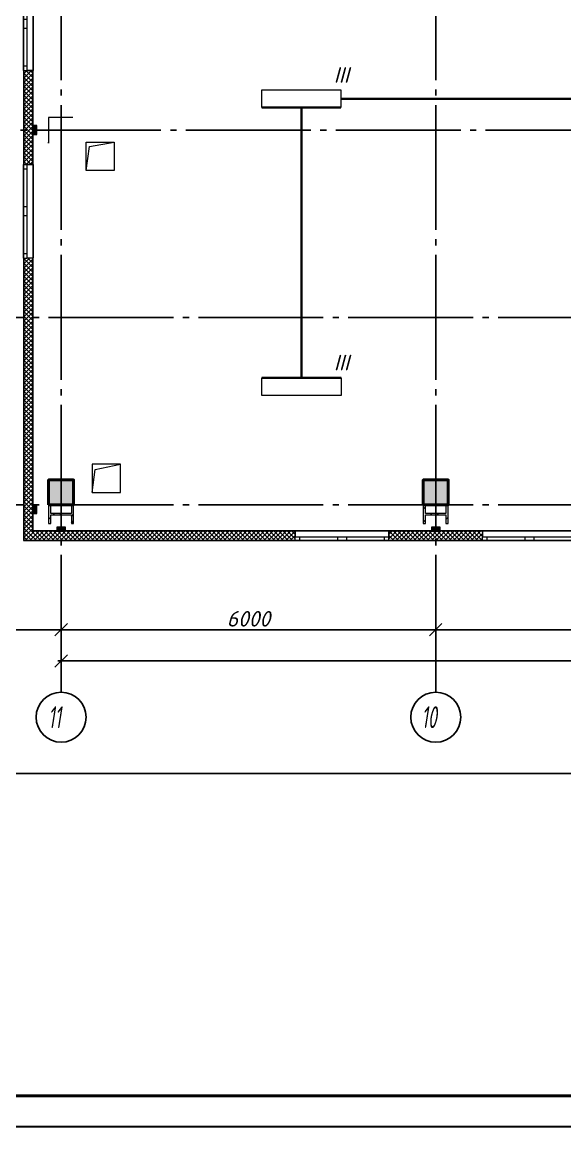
# Model space of a CAD drawing. Header units: millimetres. Extents: x 0 to 1093, y 0 to 420.
# Drawn here: x 91.9 to 178.9, y 0 to 176.9 of the extents above; entities that cross this region are included whole.
import ezdxf

# ---------------------------------------------------------------- set-up
doc = ezdxf.new("R2010")
doc.units = ezdxf.units.MM
doc.linetypes.add('ГОСТ 2.303 5', pattern=[24, 20, -1.5, 1, -1.5])
doc.linetypes.add('СПКБ-0000-000-АР#006$0$Achse', pattern=[2300, 0, -800, 1500, 0])
for name, color, linetype in [('Viewport1ForCustomObjects_0', 7, 'Continuous'), ('Viewport2ForCustomObjects_0', 7, 'Continuous'), ('Рамка', 7, 'Continuous'), ('СПКБ-0000-000-АР#006$0$Колонны новые', 7, 'Continuous'), ('СПКБ-0000-000-АР#006$0$Колонны существующие', 7, 'Continuous'), ('СПКБ-0000-000-АР#006$0$Окна ArchiCAD', 7, 'Continuous'), ('СПКБ-0000-000-АР#006$0$Перекрытие новые', 7, 'Continuous'), ('СПКБ-0000-000-АР#006$0$Стены', 7, 'Continuous'), ('СПКБ-0000-000-АР#006$0$Фахверк', 7, 'Continuous'), ('Строительные оси', 7, 'Continuous'), ('ЭО_РАБОЧЕЕ ОСВЕЩЕНИЕ', 7, 'Continuous')]:
    doc.layers.add(name, color=color, linetype=linetype)
for name, color, linetype, lineweight, true_color in [('СПКБ-0000-000-АР#006$0$Колонны новые_Ном._пера__108', 7, 'Continuous', 13, 0xfd8379), ('СПКБ-0000-000-АР#006$0$Колонны существующие_Ном._пера__102', 7, 'Continuous', 13, 0xcccccc), ('СПКБ-0000-000-АР#006$0$Окна ArchiCAD_Ном._пера__68', 7, 'Continuous', 20, 0xfd4435), ('СПКБ-0000-000-АР#006$0$Перекрытие новые_Ном._пера__161', 7, 'Continuous', 13, 0xe11606), ('СПКБ-0000-000-АР#006$0$Стены_Ном._пера__68', 7, 'Continuous', 20, 0xfd4435), ('СПКБ-0000-000-АР#006$0$Фахверк_Ном._пера__102', 7, 'Continuous', 13, 0xcccccc)]:
    doc.layers.add(name, color=color, linetype=linetype, lineweight=lineweight, true_color=true_color)
for name, color, linetype, lineweight in [('СПКБ-0000-000-АР#006$0$Колонны новые_Ном._пера__20', 1, 'Continuous', 20), ('СПКБ-0000-000-АР#006$0$Колонны существующие_Ном._пера__141', 7, 'Continuous', 50), ('СПКБ-0000-000-АР#006$0$Колонны существующие_Ном._пера__2', 8, 'Continuous', 15), ('СПКБ-0000-000-АР#006$0$Окна ArchiCAD_Ном._пера__6', 5, 'Continuous', 9), ('СПКБ-0000-000-АР#006$0$Фахверк_Ном._пера__1', 7, 'Continuous', 13), ('СПКБ-0000-000-АР#006$0$Шахты ОВ_Ном._пера__1', 7, 'Continuous', 13)]:
    doc.layers.add(name, color=color, linetype=linetype, lineweight=lineweight)
doc.styles.add('2.5', font='isocpeui.ttf')
doc.styles.add('CustomTextStyle16', font='isocpeui.ttf', dxfattribs={"width": 0.592798, "height": 3.5})
doc.styles.add('CustomTextStyle17', font='isocpeui.ttf', dxfattribs={"width": 0.592798, "height": 3.5})
doc.dimstyles.new('ISO-100', dxfattribs={"dimtxt": 2.5, "dimasz": 2, "dimexe": 0.5, "dimexo": 0.5, "dimgap": 0.5, "dimtad": 1, "dimdec": 0, "dimlfac": 100, "dimzin": 0, "dimdsep": 46, "dimtxsty": '2.5', "dimblk": 'OBLIQUE', "dimcen": 0, "dimdle": 0.5, "dimclrd": 3, "dimclre": 3, "dimadec": 0, "dimazin": 0, "dimtfac": 1, "dimtdec": 0, "dimtmove": 0, "dimatfit": 1, "dimfxl": 1, "dimtolj": 1, "dimtzin": 0, "dimlwd": -1, "dimarcsym": 0})
pattern_1 = [(45, (0, 0), (-35.35534, 35.35534), []), (135, (0, 0), (35.35534, 35.35534), [])]
pattern_2 = [(45, (0, 0), (-159.099, 159.099), []), (45, (-53.03, 53.03), (-159.099, 159.099), [])]

# ---------------------------------------------------------------- blocks, each defined once
blk = doc.blocks.new('_Oblique')
at = {"color": 0, "linetype": 'ByBlock', "lineweight": -2}
blk.add_line((-0.5, -0.5), (0.5, 0.5), dxfattribs=at)
blk = doc.blocks.new('*D341')
at = {"layer": 'Defpoints', "color": 0, "ltscale": 100, "transparency": 16777216}
for p in [(158.19, 79.59), (98.19, 69.59), (158.19, 69.59)]:
    blk.add_point(p, dxfattribs=at)
at = {"layer": 'Строительные оси', "color": 3, "lineweight": -2, "ltscale": 100, "transparency": 16777216}
for p, q in [((98.19, 70.09), (98.19, 80.09)), ((158.19, 70.09), (158.19, 80.09))]:
    blk.add_line(p, q, dxfattribs=at)
at = {"layer": 'Строительные оси', "color": 3, "ltscale": 100, "transparency": 16777216}
blk.add_line((97.69, 79.59), (158.69, 79.59), dxfattribs=at)
at = {"layer": 'Строительные оси', "color": 3, "ltscale": 100, "transparency": 16777216, "xscale": 2, "yscale": 2, "zscale": 2, "rotation": 180}
blk.add_blockref('_Oblique', (98.19, 79.59), dxfattribs=at)
at = {"layer": 'Строительные оси', "color": 3, "ltscale": 100, "transparency": 16777216, "xscale": 2, "yscale": 2, "zscale": 2}
blk.add_blockref('_Oblique', (158.19, 79.59), dxfattribs=at)
at = {"layer": 'Строительные оси', "color": 0, "ltscale": 100, "transparency": 16777216, "insert": (128.19, 81.34), "char_height": 2.5, "attachment_point": 5, "style": '2.5'}
blk.add_mtext('\\A1;6000', dxfattribs=at)
blk = doc.blocks.new('*D342')
at = {"layer": 'Defpoints', "color": 0, "ltscale": 100, "transparency": 16777216}
for p in [(218.19, 79.59), (158.19, 69.59), (218.19, 69.59)]:
    blk.add_point(p, dxfattribs=at)
at = {"layer": 'Строительные оси', "color": 3, "lineweight": -2, "ltscale": 100, "transparency": 16777216}
for p, q in [((158.19, 70.09), (158.19, 80.09)), ((218.19, 70.09), (218.19, 80.09))]:
    blk.add_line(p, q, dxfattribs=at)
at = {"layer": 'Строительные оси', "color": 3, "ltscale": 100, "transparency": 16777216}
blk.add_line((157.69, 79.59), (218.69, 79.59), dxfattribs=at)
at = {"layer": 'Строительные оси', "color": 3, "ltscale": 100, "transparency": 16777216, "xscale": 2, "yscale": 2, "zscale": 2, "rotation": 180}
blk.add_blockref('_Oblique', (158.19, 79.59), dxfattribs=at)
at = {"layer": 'Строительные оси', "color": 3, "ltscale": 100, "transparency": 16777216, "xscale": 2, "yscale": 2, "zscale": 2}
blk.add_blockref('_Oblique', (218.19, 79.59), dxfattribs=at)
at = {"layer": 'Строительные оси', "color": 0, "ltscale": 100, "transparency": 16777216, "insert": (188.19, 81.34), "char_height": 2.5, "attachment_point": 5, "style": '2.5'}
blk.add_mtext('\\A1;6000', dxfattribs=at)
blk = doc.blocks.new('*D350')
at = {"layer": 'Defpoints', "color": 0, "ltscale": 100, "transparency": 16777216}
for p in [(584.19, 74.59), (98.19, 69.59), (584.19, 69.59)]:
    blk.add_point(p, dxfattribs=at)
at = {"layer": 'Строительные оси', "color": 3, "ltscale": 100, "transparency": 16777216}
blk.add_line((97.69, 74.59), (584.69, 74.59), dxfattribs=at)
at = {"layer": 'Строительные оси', "color": 3, "lineweight": -2, "ltscale": 100, "transparency": 16777216}
for p, q in [((98.19, 70.09), (98.19, 75.09)), ((584.19, 70.09), (584.19, 75.09))]:
    blk.add_line(p, q, dxfattribs=at)
at = {"layer": 'Строительные оси', "color": 3, "ltscale": 100, "transparency": 16777216, "xscale": 2, "yscale": 2, "zscale": 2, "rotation": 180}
blk.add_blockref('_Oblique', (98.19, 74.59), dxfattribs=at)
at = {"layer": 'Строительные оси', "color": 3, "ltscale": 100, "transparency": 16777216, "xscale": 2, "yscale": 2, "zscale": 2}
blk.add_blockref('_Oblique', (584.19, 74.59), dxfattribs=at)
at = {"layer": 'Строительные оси', "color": 0, "ltscale": 100, "transparency": 16777216, "insert": (348.08, 76.34), "char_height": 2.5, "attachment_point": 5, "style": '2.5'}
blk.add_mtext('\\A1;48600', dxfattribs=at)
blk = doc.blocks.new('*D361')
at = {"layer": 'Defpoints', "color": 0, "ltscale": 100, "transparency": 16777216}
for p in [(64.19, 79.59), (64.19, 69.59), (98.19, 69.59)]:
    blk.add_point(p, dxfattribs=at)
at = {"layer": 'Строительные оси', "color": 3, "lineweight": -2, "ltscale": 100, "transparency": 16777216}
for p, q in [((64.19, 70.09), (64.19, 80.09)), ((98.19, 70.09), (98.19, 80.09))]:
    blk.add_line(p, q, dxfattribs=at)
at = {"layer": 'Строительные оси', "color": 3, "ltscale": 100, "transparency": 16777216}
blk.add_line((98.69, 79.59), (63.69, 79.59), dxfattribs=at)
at = {"layer": 'Строительные оси', "color": 3, "ltscale": 100, "transparency": 16777216, "xscale": 2, "yscale": 2, "zscale": 2, "rotation": 180}
blk.add_blockref('_Oblique', (64.19, 79.59), dxfattribs=at)
at = {"layer": 'Строительные оси', "color": 3, "ltscale": 100, "transparency": 16777216, "xscale": 2, "yscale": 2, "zscale": 2}
blk.add_blockref('_Oblique', (98.19, 79.59), dxfattribs=at)
at = {"layer": 'Строительные оси', "color": 0, "ltscale": 100, "transparency": 16777216, "insert": (81.19, 81.34), "char_height": 2.5, "attachment_point": 5, "style": '2.5'}
blk.add_mtext('\\A1;3400', dxfattribs=at)
blk = doc.blocks.new('*E373')
at = {"layer": 'Строительные оси', "color": 3, "linetype": 'ГОСТ 2.303 5', "lineweight": 25}
for p, q in [((-239.57, 258.86), (-239.57, -45.14)), ((-179.57, 258.86), (-179.57, -45.14)), ((280.43, 38.86), (-283.57, 38.86)), ((186.43, 8.86), (-283.57, 8.86)), ((186.43, -21.14), (-283.57, -21.14)), ((-239.57, -45.14), (-239.57, -51.14)), ((-179.57, -45.14), (-179.57, -51.14))]:
    blk.add_line(p, q, dxfattribs=at)
at = {"layer": 'Строительные оси', "color": 3, "linetype": 'Continuous', "lineweight": 25}
for centre in [(-239.57, -55.14), (-179.57, -55.14)]:
    blk.add_circle(centre, 4, dxfattribs=at)
at = {"layer": 'ЭО_РАБОЧЕЕ ОСВЕЩЕНИЕ', "color": 7, "lineweight": 0}
for p, q in [((-207.43, 45.3), (-194.74, 45.3)), ((-207.43, 42.45), (-207.43, 45.3)), ((-194.74, 45.3), (-194.74, 42.45)), ((-207.42, -3.66), (-207.42, -0.81)), ((-194.73, -0.81), (-194.73, -3.66)), ((-194.73, -3.66), (-207.42, -3.66))]:
    blk.add_line(p, q, dxfattribs=at)
at = {"layer": 'ЭО_РАБОЧЕЕ ОСВЕЩЕНИЕ', "color": 5, "lineweight": 40}
for p, q in [((-194.74, 42.45), (-207.43, 42.45)), ((-201.07, -0.81), (-201.09, 42.45)), ((-147.18, 43.84), (-194.74, 43.87)), ((-207.42, -0.81), (-194.73, -0.81))]:
    blk.add_line(p, q, dxfattribs=at)
at = {"layer": 'Строительные оси', "linetype": 'Continuous', "lineweight": 25, "width": 0.592798}
for s, style, p in [('11', 'CustomTextStyle16', (-241.64, -56.89)), ('10', 'CustomTextStyle17', (-181.86, -56.89))]:
    blk.add_text(s, height=3.5, dxfattribs=dict(at, style=style)).set_placement(p)
blk = doc.blocks.new('СПКБ-0000-000-АР#006$0$Перекрытие_1', base_point=(-24407, 20247))
at = {"layer": 'СПКБ-0000-000-АР#006$0$Перекрытие новые_Ном._пера__161', "color": 12, "linetype": 'Continuous', "lineweight": 13, "true_color": 0xe11606, "flags": 128}
blk.add_lwpolyline([(5824, -2528), (-24407, -2530), (-24407, 20247), (-23564, 20247), (-23564, 17145), (-20023, 17145), (-20023, 20247), (-19482, 20247), (-19481, 23525), (-17957, 23525), (-17959, 25286), (17853, 25289)], dxfattribs=at)
blk = doc.blocks.new('СПКБ-0000-000-АР#006$0$Двустворчатое Окно 19')
at = {"layer": 'СПКБ-0000-000-АР#006$0$Окна ArchiCAD_Ном._пера__6', "color": 5, "linetype": 'Continuous', "lineweight": 9}
for p, q in [((-750, 0), (-675, 0)), ((-747, 100), (747, 100)), ((-675, 0), (-675, -50)), ((-675, 0), (-75, 0)), ((-75, -50), (-75, 0)), ((-75, 0), (0, 0)), ((0, 0), (75, 0)), ((75, 0), (75, -50)), ((75, 0), (675, 0)), ((675, -50), (675, 0)), ((675, 0), (750, 0)), ((-750, -50), (750, -50)), ((-675, -50), (-750, -50)), ((-75, -50), (-675, -50)), ((0, -50), (-75, -50)), ((75, -50), (0, -50)), ((675, -50), (75, -50)), ((750, -50), (675, -50))]:
    blk.add_line(p, q, dxfattribs=at)
at = {"layer": 'СПКБ-0000-000-АР#006$0$Окна ArchiCAD_Ном._пера__68', "color": 20, "linetype": 'Continuous', "lineweight": 20, "true_color": 0xfd4435}
for p, q in [((-750, -47), (-750, 0)), ((750, -47), (750, 0)), ((-750, -50), (-750, -47)), ((750, -50), (750, -47))]:
    blk.add_line(p, q, dxfattribs=at)
blk = doc.blocks.new('СПКБ-0000-000-АР#006$0$Стена_2', base_point=(-24407, 25306))
at = {"layer": 'СПКБ-0000-000-АР#006$0$Стены_Ном._пера__68', "linetype": 'Continuous', "lineweight": 20, "true_color": 0xfd4435}
for points in [[(-24557, 3956), (-24554, 3956), (-24554, 4836), (-24557, 4836)], [(-24407, 4839), (-24507, 4839), (-24507, 4836), (-24410, 4836), (-24407, 4836)], [(-24407, 4836), (-24410, 4836), (-24410, 3956), (-24407, 3956)], [(-24557, 3956), (-24557, 3816), (-24554, 3816), (-24554, 3956)], [(-24410, 3816), (-24407, 3816), (-24407, 3956), (-24410, 3956)], [(-24557, 3816), (-24557, 3336), (-24554, 3336), (-24554, 3816)], [(-24410, 3336), (-24407, 3336), (-24407, 3816), (-24410, 3816)], [(-24407, 3336), (-24410, 3336), (-24507, 3336), (-24507, 3333), (-24407, 3333)], [(-24557, -2114), (-24554, -2114), (-24554, 1836), (-24557, 1836)], [(-24407, 1839), (-24507, 1839), (-24507, 1836), (-24410, 1836), (-24407, 1836)], [(-24407, 1836), (-24410, 1836), (-24410, -2114), (-24407, -2114)], [(-24557, -2114), (-24557, -2254), (-24554, -2254), (-24554, -2114)], [(-24410, -2254), (-24407, -2254), (-24407, -2114), (-24410, -2114)], [(-24557, -2254), (-24557, -2684), (-24554, -2681), (-24554, -2254)], [(-24407, -2534), (-24407, -2254), (-24410, -2254), (-24410, -2537)]]:
    blk.add_hatch(color=20, dxfattribs=at).paths.add_polyline_path(points)
h = blk.add_hatch(dxfattribs=at)
h.set_pattern_fill('СЕТКА_5X5_ДИАГОНАЛЬНАЯ', color=20, style=0, pattern_type=2)
h.set_pattern_definition(pattern_1)
h.paths.add_polyline_path([(-24554, 4836), (-24554, 3956), (-24410, 3956), (-24410, 4836), (-24507, 4836)])
h = blk.add_hatch(dxfattribs=at)
h.set_pattern_fill('СЕТКА_5X5_ДИАГОНАЛЬНАЯ', color=20, style=0, pattern_type=2)
h.set_pattern_definition(pattern_1)
h.paths.add_polyline_path([(-24554, 3956), (-24554, 3816), (-24410, 3816), (-24410, 3956)])
h = blk.add_hatch(dxfattribs=at)
h.set_pattern_fill('СЕТКА_5X5_ДИАГОНАЛЬНАЯ', color=20, style=0, pattern_type=2)
h.set_pattern_definition(pattern_1)
h.paths.add_polyline_path([(-24554, 3336), (-24507, 3336), (-24410, 3336), (-24410, 3816), (-24554, 3816)])
h = blk.add_hatch(dxfattribs=at)
h.set_pattern_fill('СЕТКА_5X5_ДИАГОНАЛЬНАЯ', color=20, style=0, pattern_type=2)
h.set_pattern_definition(pattern_1)
h.paths.add_polyline_path([(-24554, 1836), (-24554, -2114), (-24410, -2114), (-24410, 1836), (-24507, 1836)])
h = blk.add_hatch(dxfattribs=at)
h.set_pattern_fill('СЕТКА_5X5_ДИАГОНАЛЬНАЯ', color=20, style=0, pattern_type=2)
h.set_pattern_definition(pattern_1)
h.paths.add_polyline_path([(-24554, -2114), (-24554, -2254), (-24410, -2254), (-24410, -2114)])
h = blk.add_hatch(dxfattribs=at)
h.set_pattern_fill('СЕТКА_5X5_ДИАГОНАЛЬНАЯ', color=20, style=0, pattern_type=2)
h.set_pattern_definition(pattern_1)
h.paths.add_polyline_path([(-24410, -2537), (-24410, -2254), (-24554, -2254), (-24554, -2681)])
at = {"layer": 'СПКБ-0000-000-АР#006$0$Стены_Ном._пера__68', "color": 20, "linetype": 'Continuous', "lineweight": 20, "true_color": 0xfd4435}
for p, q in [((-24557, 4836), (-24554, 4836)), ((-24554, 4836), (-24554, 3956)), ((-24554, 4836), (-24507, 4836)), ((-24507, 4839), (-24407, 4839)), ((-24507, 4836), (-24507, 4839)), ((-24410, 4836), (-24507, 4836)), ((-24410, 3956), (-24410, 4836)), ((-24407, 4836), (-24407, 4839)), ((-24554, 3956), (-24554, 3816)), ((-24410, 3816), (-24410, 3956)), ((-24554, 3816), (-24554, 3336)), ((-24410, 3336), (-24410, 3816)), ((-24557, 3336), (-24554, 3336)), ((-24554, 3336), (-24507, 3336)), ((-24507, 3336), (-24507, 3333)), ((-24410, 3336), (-24507, 3336)), ((-24507, 3333), (-24407, 3333)), ((-24407, 3336), (-24407, 3333)), ((-24557, 1836), (-24554, 1836)), ((-24554, 1836), (-24554, -2114)), ((-24554, 1836), (-24507, 1836)), ((-24507, 1839), (-24407, 1839)), ((-24507, 1836), (-24507, 1839)), ((-24410, 1836), (-24507, 1836)), ((-24410, -2114), (-24410, 1836)), ((-24407, 1836), (-24407, 1839)), ((-24554, -2114), (-24554, -2254)), ((-24410, -2254), (-24410, -2114)), ((-24554, -2254), (-24554, -2681)), ((-24410, -2537), (-24410, -2254))]:
    blk.add_line(p, q, dxfattribs=at)
at = {"layer": 'СПКБ-0000-000-АР#006$0$Стены_Ном._пера__68', "color": 20, "linetype": 'Continuous', "lineweight": 20, "true_color": 0xfd4435, "flags": 128}
for points in [[(-24557, 4836), (-24557, 3336)], [(-24407, 3956), (-24407, 4836)], [(-24407, 3336), (-24407, 3816)], [(-24557, 1836), (-24557, -2684)], [(-24407, -2114), (-24407, 1836)], [(-24407, -2534), (-24407, -2254)]]:
    blk.add_lwpolyline(points, dxfattribs=at)
at = {"layer": 'СПКБ-0000-000-АР#006$0$Окна ArchiCAD', "color": 5, "linetype": 'Continuous', "lineweight": 9, "zscale": 1000, "rotation": 270}
for p in [(-24507, 5586), (-24507, 2586)]:
    blk.add_blockref('СПКБ-0000-000-АР#006$0$Двустворчатое Окно 19', p, dxfattribs=at)
blk = doc.blocks.new('СПКБ-0000-000-АР#006$0$Колонна_1', base_point=(-23957, -1914))
at = {"layer": 'СПКБ-0000-000-АР#006$0$Колонны существующие_Ном._пера__102', "linetype": 'Continuous', "lineweight": 13, "true_color": 0xcccccc}
blk.add_hatch(color=254, dxfattribs=at).paths.add_polyline_path([(-24157, -2114), (-23757, -2114), (-23757, -1714), (-24157, -1714)])
at = {"layer": 'СПКБ-0000-000-АР#006$0$Колонны существующие_Ном._пера__141', "color": 7, "linetype": 'Continuous', "lineweight": 50, "flags": 128}
blk.add_lwpolyline([(-24157, -2114), (-23757, -2114), (-23757, -1714), (-24157, -1714)], close=True, dxfattribs=at)
blk = doc.blocks.new('СПКБ-0000-000-АР#006$0$Колонна_2', base_point=(-17957, -1914))
at = {"layer": 'СПКБ-0000-000-АР#006$0$Колонны существующие_Ном._пера__102', "linetype": 'Continuous', "lineweight": 13, "true_color": 0xcccccc}
blk.add_hatch(color=254, dxfattribs=at).paths.add_polyline_path([(-18157, -2114), (-17757, -2114), (-17757, -1714), (-18157, -1714)])
at = {"layer": 'СПКБ-0000-000-АР#006$0$Колонны существующие_Ном._пера__141', "color": 7, "linetype": 'Continuous', "lineweight": 50, "flags": 128}
blk.add_lwpolyline([(-18157, -2114), (-17757, -2114), (-17757, -1714), (-18157, -1714)], close=True, dxfattribs=at)
blk = doc.blocks.new('СПКБ-0000-000-АР#006$0$Колонна_20', base_point=(-23957, 3888))
at = {"layer": 'СПКБ-0000-000-АР#006$0$Колонны существующие_Ном._пера__2', "color": 8, "linetype": 'СПКБ-0000-000-АР#006$0$Achse', "lineweight": 15, "flags": 128}
blk.add_lwpolyline([(-24157, 3688), (-23757, 3688), (-23757, 4088), (-24157, 4088)], close=True, dxfattribs=at)
blk = doc.blocks.new('СПКБ-0000-000-АР#006$0$Колонна_26', base_point=(-23957, -2264))
at = {"layer": 'СПКБ-0000-000-АР#006$0$Колонны новые_Ном._пера__108', "linetype": 'Continuous', "lineweight": 13, "true_color": 0xfd8379}
h = blk.add_hatch(dxfattribs=at)
h.set_pattern_fill('СТАЛЬ', color=11, style=0, pattern_type=2)
h.set_pattern_definition(pattern_2)
h.paths.add_polyline_path([(-23757, -2414), (-23757, -2114), (-23793, -2114), (-23793, -2255), (-24120, -2255), (-24120, -2114), (-24157, -2114), (-24157, -2414), (-24120, -2414), (-24120, -2273), (-23793, -2273), (-23793, -2414)])
at = {"layer": 'СПКБ-0000-000-АР#006$0$Колонны новые_Ном._пера__20', "color": 1, "linetype": 'Continuous', "lineweight": 20}
for p, q in [((-24120, -2114), (-24157, -2114)), ((-24157, -2114), (-24157, -2414)), ((-24120, -2255), (-24120, -2114)), ((-23757, -2114), (-23793, -2114)), ((-23793, -2114), (-23793, -2255)), ((-23757, -2414), (-23757, -2114)), ((-23793, -2255), (-24120, -2255)), ((-24120, -2414), (-24120, -2273)), ((-24120, -2273), (-23793, -2273)), ((-23793, -2273), (-23793, -2414)), ((-24157, -2414), (-24120, -2414)), ((-23793, -2414), (-23757, -2414))]:
    blk.add_line(p, q, dxfattribs=at)
blk = doc.blocks.new('СПКБ-0000-000-АР#006$0$Колонна_27', base_point=(-17957, -2264))
at = {"layer": 'СПКБ-0000-000-АР#006$0$Колонны новые_Ном._пера__108', "linetype": 'Continuous', "lineweight": 13, "true_color": 0xfd8379}
h = blk.add_hatch(dxfattribs=at)
h.set_pattern_fill('СТАЛЬ', color=11, style=0, pattern_type=2)
h.set_pattern_definition(pattern_2)
h.paths.add_polyline_path([(-17757, -2414), (-17757, -2114), (-17793, -2114), (-17793, -2255), (-18120, -2255), (-18120, -2114), (-18157, -2114), (-18157, -2414), (-18120, -2414), (-18120, -2273), (-17793, -2273), (-17793, -2414)])
at = {"layer": 'СПКБ-0000-000-АР#006$0$Колонны новые_Ном._пера__20', "color": 1, "linetype": 'Continuous', "lineweight": 20}
for p, q in [((-18120, -2114), (-18157, -2114)), ((-18157, -2114), (-18157, -2414)), ((-18120, -2255), (-18120, -2114)), ((-17757, -2114), (-17793, -2114)), ((-17793, -2114), (-17793, -2255)), ((-17757, -2414), (-17757, -2114)), ((-17793, -2255), (-18120, -2255)), ((-18120, -2414), (-18120, -2273)), ((-18120, -2273), (-17793, -2273)), ((-17793, -2273), (-17793, -2414)), ((-18157, -2414), (-18120, -2414)), ((-17793, -2414), (-17757, -2414))]:
    blk.add_line(p, q, dxfattribs=at)
blk = doc.blocks.new('СПКБ-0000-000-АР#006$0$Стена_105', base_point=(-24407, -2534))
at = {"layer": 'СПКБ-0000-000-АР#006$0$Стены_Ном._пера__68', "linetype": 'Continuous', "lineweight": 20, "true_color": 0xfd4435}
h = blk.add_hatch(dxfattribs=at)
h.set_pattern_fill('СЕТКА_5X5_ДИАГОНАЛЬНАЯ', color=20, style=0, pattern_type=2)
h.set_pattern_definition(pattern_1)
h.paths.add_polyline_path([(-24410, -2537), (-24554, -2681), (-20207, -2681), (-20207, -2634), (-20207, -2537)])
for points in [[(-24407, -2534), (-24410, -2537), (-20207, -2537), (-20207, -2534)], [(-20204, -2534), (-20207, -2534), (-20207, -2537), (-20207, -2634), (-20204, -2634)], [(-18707, -2534), (-18710, -2534), (-18710, -2634), (-18707, -2634), (-18707, -2537)], [(-17207, -2534), (-18707, -2534), (-18707, -2537), (-17207, -2537)], [(-17204, -2534), (-17207, -2534), (-17207, -2537), (-17207, -2634), (-17204, -2634)], [(-24554, -2681), (-24557, -2684), (-20207, -2684), (-20207, -2681)], [(-18707, -2681), (-18707, -2684), (-17207, -2684), (-17207, -2681)]]:
    blk.add_hatch(color=20, dxfattribs=at).paths.add_polyline_path(points)
h = blk.add_hatch(dxfattribs=at)
h.set_pattern_fill('СЕТКА_5X5_ДИАГОНАЛЬНАЯ', color=20, style=0, pattern_type=2)
h.set_pattern_definition(pattern_1)
h.paths.add_polyline_path([(-18707, -2681), (-17207, -2681), (-17207, -2634), (-17207, -2537), (-18707, -2537), (-18707, -2634)])
at = {"layer": 'СПКБ-0000-000-АР#006$0$Стены_Ном._пера__68', "color": 20, "linetype": 'Continuous', "lineweight": 20, "true_color": 0xfd4435}
for p, q in [((-20207, -2537), (-24410, -2537)), ((-20207, -2534), (-20204, -2534)), ((-20207, -2537), (-20207, -2634)), ((-20207, -2634), (-20204, -2634)), ((-20207, -2681), (-20207, -2634)), ((-20204, -2634), (-20204, -2534)), ((-18710, -2634), (-18710, -2534)), ((-18707, -2534), (-18710, -2534)), ((-18707, -2634), (-18710, -2634)), ((-17207, -2537), (-18707, -2537)), ((-18707, -2537), (-18707, -2634)), ((-18707, -2681), (-18707, -2634)), ((-17207, -2534), (-17204, -2534)), ((-17207, -2537), (-17207, -2634)), ((-17207, -2634), (-17204, -2634)), ((-17207, -2681), (-17207, -2634)), ((-17204, -2634), (-17204, -2534)), ((-24554, -2681), (-20207, -2681)), ((-20207, -2684), (-20207, -2681)), ((-18707, -2681), (-17207, -2681)), ((-18707, -2684), (-18707, -2681)), ((-17207, -2684), (-17207, -2681))]:
    blk.add_line(p, q, dxfattribs=at)
at = {"layer": 'СПКБ-0000-000-АР#006$0$Стены_Ном._пера__68', "color": 20, "linetype": 'Continuous', "lineweight": 20, "true_color": 0xfd4435, "flags": 128}
for points in [[(-20207, -2534), (-24407, -2534)], [(-17207, -2534), (-18707, -2534)], [(-24557, -2684), (-20207, -2684)], [(-18707, -2684), (-17207, -2684)]]:
    blk.add_lwpolyline(points, dxfattribs=at)
at = {"layer": 'СПКБ-0000-000-АР#006$0$Окна ArchiCAD', "color": 5, "linetype": 'Continuous', "lineweight": 9, "xscale": -1, "zscale": 1000}
for p in [(-19457, -2634), (-16457, -2634)]:
    blk.add_blockref('СПКБ-0000-000-АР#006$0$Двустворчатое Окно 19', p, dxfattribs=at)
blk = doc.blocks.new('СПКБ-0000-000-АР#006$0$Колонна_68', base_point=(-23957, -2504))
at = {"layer": 'СПКБ-0000-000-АР#006$0$Фахверк_Ном._пера__102', "linetype": 'Continuous', "lineweight": 13, "true_color": 0xcccccc}
blk.add_hatch(color=254, dxfattribs=at).paths.add_polyline_path([(-24027, -2534), (-23887, -2534), (-23887, -2474), (-24027, -2474)])
at = {"layer": 'СПКБ-0000-000-АР#006$0$Фахверк_Ном._пера__1', "color": 7, "linetype": 'Continuous', "lineweight": 13, "flags": 128}
blk.add_lwpolyline([(-24027, -2534), (-23887, -2534), (-23887, -2474), (-24027, -2474)], close=True, dxfattribs=at)
blk = doc.blocks.new('СПКБ-0000-000-АР#006$0$Колонна_69', base_point=(-17957, -2504))
at = {"layer": 'СПКБ-0000-000-АР#006$0$Фахверк_Ном._пера__102', "linetype": 'Continuous', "lineweight": 13, "true_color": 0xcccccc}
blk.add_hatch(color=254, dxfattribs=at).paths.add_polyline_path([(-18027, -2534), (-17887, -2534), (-17887, -2474), (-18027, -2474)])
at = {"layer": 'СПКБ-0000-000-АР#006$0$Фахверк_Ном._пера__1', "color": 7, "linetype": 'Continuous', "lineweight": 13, "flags": 128}
blk.add_lwpolyline([(-18027, -2534), (-17887, -2534), (-17887, -2474), (-18027, -2474)], close=True, dxfattribs=at)
blk = doc.blocks.new('СПКБ-0000-000-АР#006$0$Колонна_99', base_point=(-24377, 3886))
at = {"layer": 'СПКБ-0000-000-АР#006$0$Фахверк_Ном._пера__102', "linetype": 'Continuous', "lineweight": 13, "true_color": 0xcccccc}
blk.add_hatch(color=254, dxfattribs=at).paths.add_polyline_path([(-24407, 3956), (-24407, 3816), (-24347, 3816), (-24347, 3956)])
at = {"layer": 'СПКБ-0000-000-АР#006$0$Фахверк_Ном._пера__1', "color": 7, "linetype": 'Continuous', "lineweight": 13, "flags": 128}
blk.add_lwpolyline([(-24407, 3956), (-24407, 3816), (-24347, 3816), (-24347, 3956)], close=True, dxfattribs=at)
blk = doc.blocks.new('СПКБ-0000-000-АР#006$0$Колонна_100', base_point=(-24377, -2184))
at = {"layer": 'СПКБ-0000-000-АР#006$0$Фахверк_Ном._пера__102', "linetype": 'Continuous', "lineweight": 13, "true_color": 0xcccccc}
blk.add_hatch(color=254, dxfattribs=at).paths.add_polyline_path([(-24407, -2114), (-24407, -2254), (-24347, -2254), (-24347, -2114)])
at = {"layer": 'СПКБ-0000-000-АР#006$0$Фахверк_Ном._пера__1', "color": 7, "linetype": 'Continuous', "lineweight": 13, "flags": 128}
blk.add_lwpolyline([(-24407, -2114), (-24407, -2254), (-24347, -2254), (-24347, -2114)], close=True, dxfattribs=at)
blk = doc.blocks.new('*E372')
at = {"layer": 'СПКБ-0000-000-АР#006$0$Шахты ОВ_Ном._пера__1', "color": 7, "linetype": 'Continuous', "lineweight": 13}
for p, q in [((10.52, 63.078), (14.517, 63.746)), ((10.017, 59.246), (10.52, 63.078)), ((15.499, 12.201), (10.999, 12.201)), ((10.999, 12.201), (10.999, 7.701)), ((10.999, 7.701), (11.475, 11.331)), ((11.475, 11.331), (15.499, 12.201)), ((15.499, 7.701), (15.499, 12.201)), ((10.999, 7.701), (15.499, 7.701))]:
    blk.add_line(p, q, dxfattribs=at)
at = {"layer": 'СПКБ-0000-000-АР#006$0$Шахты ОВ_Ном._пера__1', "color": 7, "linetype": 'Continuous', "lineweight": 13, "flags": 128}
blk.add_lwpolyline([(10.017, 63.746), (14.517, 63.746), (14.517, 59.246), (10.017, 59.246)], close=True, dxfattribs=at)
at = {"layer": 'СПКБ-0000-000-АР#006$0$Колонны новые', "color": 1, "lineweight": 20, "xscale": 0.01, "yscale": 0.01, "zscale": 0.01}
for name, p in [('СПКБ-0000-000-АР#006$0$Колонна_26', (5.999, 4.201)), ('СПКБ-0000-000-АР#006$0$Колонна_27', (65.999, 4.201))]:
    blk.add_blockref(name, p, dxfattribs=at)
at = {"layer": 'СПКБ-0000-000-АР#006$0$Колонны существующие', "color": 8, "lineweight": 15, "xscale": 0.01, "yscale": 0.01, "zscale": 0.01}
blk.add_blockref('СПКБ-0000-000-АР#006$0$Колонна_20', (5.999, 65.722), dxfattribs=at)
at = {"layer": 'СПКБ-0000-000-АР#006$0$Колонны существующие', "color": 7, "lineweight": 50, "xscale": 0.01, "yscale": 0.01, "zscale": 0.01}
for name, p in [('СПКБ-0000-000-АР#006$0$Колонна_1', (5.999, 7.701)), ('СПКБ-0000-000-АР#006$0$Колонна_2', (65.999, 7.701))]:
    blk.add_blockref(name, p, dxfattribs=at)
at = {"layer": 'СПКБ-0000-000-АР#006$0$Перекрытие новые', "color": 12, "linetype": 'Continuous', "lineweight": 13, "true_color": 0xe11606, "xscale": 0.01, "yscale": 0.01, "zscale": 0.01}
blk.add_blockref('СПКБ-0000-000-АР#006$0$Перекрытие_1', (1.5, 229.311), dxfattribs=at)
at = {"layer": 'СПКБ-0000-000-АР#006$0$Стены', "color": 20, "lineweight": 20, "true_color": 0xfd4435, "xscale": 0.01, "yscale": 0.01, "zscale": 0.01}
for name, p in [('СПКБ-0000-000-АР#006$0$Стена_2', (1.5, 279.905)), ('СПКБ-0000-000-АР#006$0$Стена_105', (1.5, 1.5))]:
    blk.add_blockref(name, p, dxfattribs=at)
at = {"layer": 'СПКБ-0000-000-АР#006$0$Фахверк', "color": 7, "lineweight": 13, "xscale": 0.01, "yscale": 0.01, "zscale": 0.01}
for name, p in [('СПКБ-0000-000-АР#006$0$Колонна_99', (1.799, 65.701)), ('СПКБ-0000-000-АР#006$0$Колонна_100', (1.799, 5.001)), ('СПКБ-0000-000-АР#006$0$Колонна_68', (5.999, 1.801)), ('СПКБ-0000-000-АР#006$0$Колонна_69', (65.999, 1.801))]:
    blk.add_blockref(name, p, dxfattribs=at)
blk = doc.blocks.new('CustomObjectsInViewport1_0')
at = {"layer": 'Рамка', "lineweight": 30}
blk.add_line((891, 0), (2.3, 0), dxfattribs=at)

msp = doc.modelspace()

# ---------------------------------------------------------------- linework, layer by layer
at = {"layer": 'Defpoints', "linetype": 'Continuous'}
msp.add_lwpolyline([(35, 56.586), (637.188, 56.586), (637.188, 400), (35, 400)], close=True, dxfattribs=at)
at = {"layer": 'Рамка', "lineweight": 50}
msp.add_lwpolyline([(886, 5), (886, 415), (20, 415), (20, 5)], close=True, dxfattribs=at)

# ---------------------------------------------------------------- block references
msp.add_blockref('*E372', (92.189, 93.885))
at = {"layer": 'Viewport1ForCustomObjects_0'}
msp.add_blockref('CustomObjectsInViewport1_0', (0, 0), dxfattribs=at)
at = {"layer": 'Viewport2ForCustomObjects_0'}
msp.add_blockref('*E373', (337.756, 120.729), dxfattribs=at)

# ---------------------------------------------------------------- texts
at = {"layer": 'ЭО_РАБОЧЕЕ ОСВЕЩЕНИЕ', "char_height": 2.5, "attachment_point": 5, "style": '2.5'}
for insert in [(143.073, 168.414), (143.088, 122.36)]:
    msp.add_mtext('III', dxfattribs=dict(at, insert=insert))

# ---------------------------------------------------------------- dimensions: what is measured, and where the dimension line sits
at = {"layer": 'Строительные оси', "ltscale": 100}
for base, p2, picture, middle in [((64.188, 79.586), (64.188, 69.586), '*D361', (81.188, 81.336)), ((158.188, 79.586), (158.188, 69.586), '*D341', (128.188, 81.336))]:
    dim = msp.add_linear_dim(base=base, p1=(98.188, 69.586), p2=p2, dimstyle='ISO-100', override={"dimscale": 1, "dimlfac": 100}, dxfattribs=at)
    dim.commit()
    dim.dimension.update_dxf_attribs({"geometry": picture, "text_midpoint": middle})
for base, p1, p2, picture, middle in [((218.188, 79.586), (158.188, 69.586), (218.188, 69.586), '*D342', (188.188, 79.586)), ((584.188, 74.586), (98.188, 69.586), (584.188, 69.586), '*D350', (348.084, 74.586))]:
    dim = msp.add_linear_dim(base=base, p1=p1, p2=p2, dimstyle='ISO-100', override={"dimscale": 1, "dimlfac": 100}, dxfattribs=at)
    dim.commit()
    dim.dimension.update_dxf_attribs({"geometry": picture, "text_midpoint": middle, "dimtype": 160})

doc.saveas('drawing.dxf')
